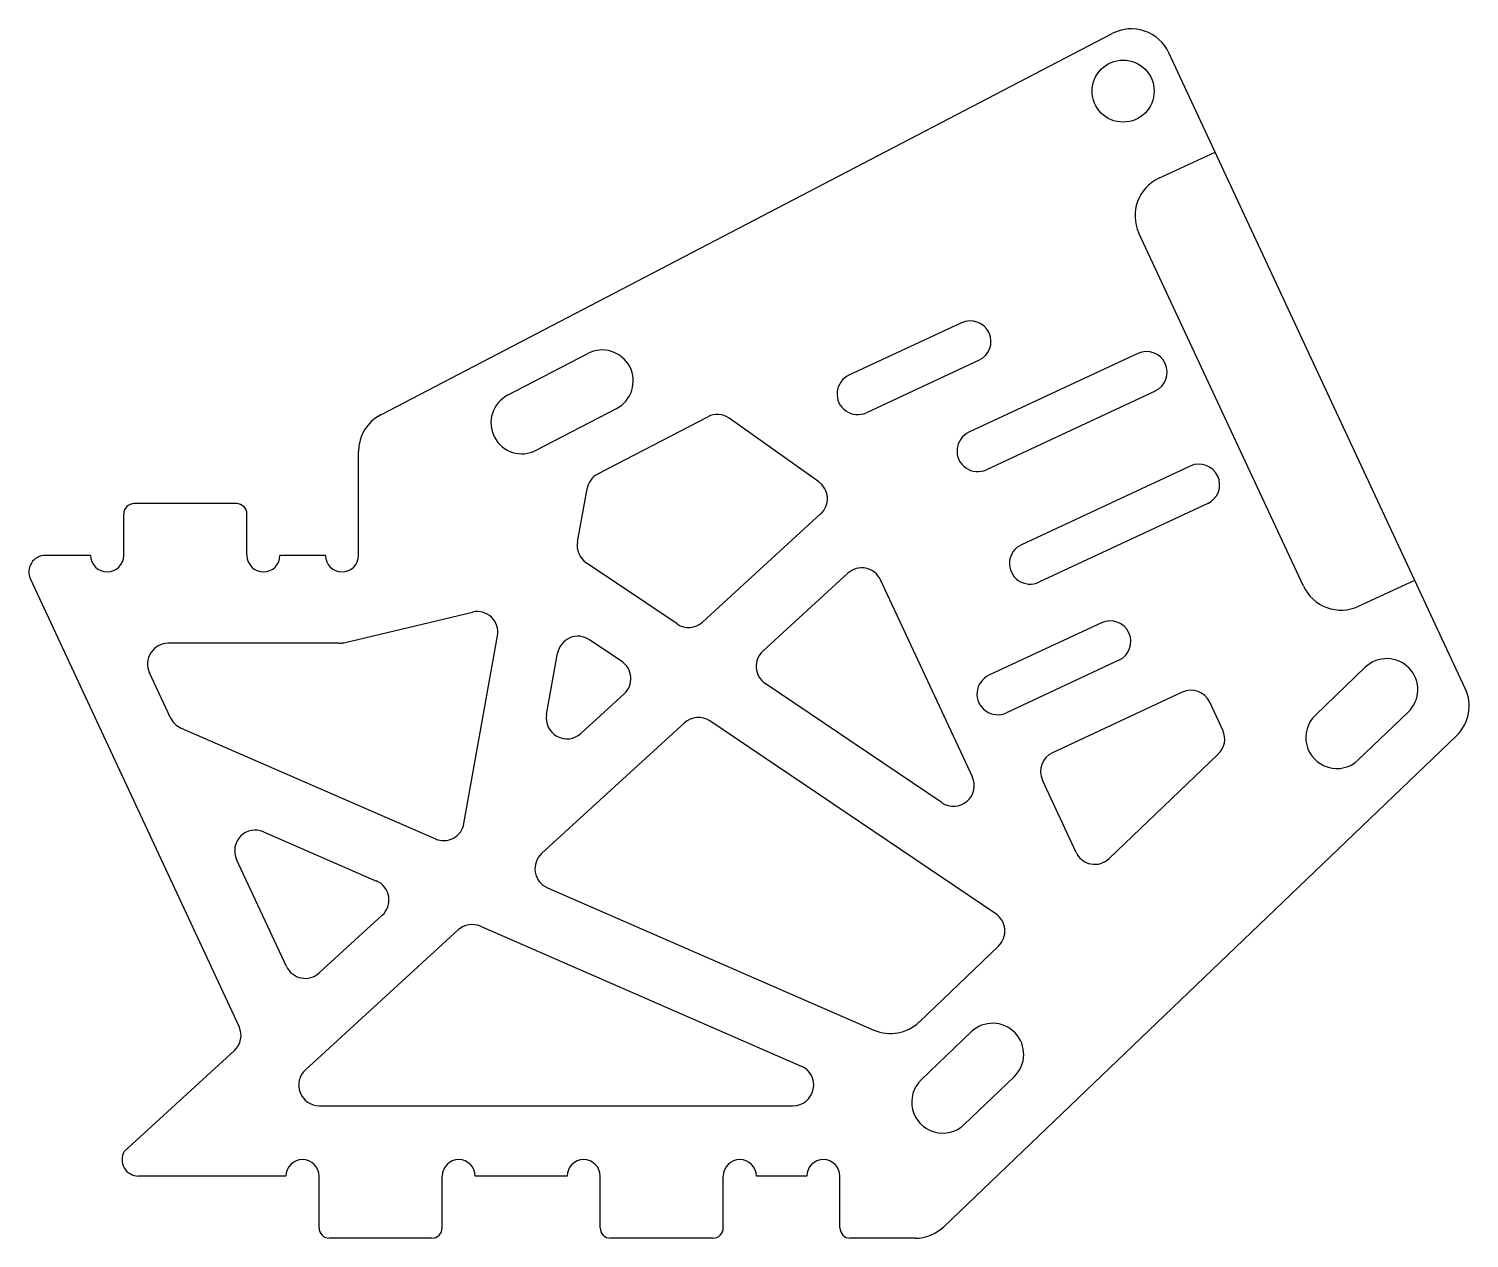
# Model space of a CAD drawing. Header units: millimetres. Extents: x 5 to 74.6, y 5 to 63.4.
import ezdxf

# ---------------------------------------------------------------- set-up
doc = ezdxf.new("R2010")
doc.units = ezdxf.units.MM
doc.layers.add('CUT', color=7, linetype='Continuous')
doc.layers.add('POCKET', color=7, linetype='Continuous')

msp = doc.modelspace()

# ---------------------------------------------------------------- linework, layer by layer
at = {"layer": 'CUT'}
for p, q in [((22.009, 44.797), (57.355, 63.221)), ((74.417, 31.571), (60.092, 62.292)), ((50.072, 49.242), (44.634, 46.707)), ((28.138, 45.738), (32.013, 47.758)), ((50.917, 47.429), (45.479, 44.894)), ((58.589, 47.756), (50.431, 43.954)), ((59.434, 45.943), (51.276, 42.141)), ((29.524, 43.078), (33.399, 45.097)), ((32.496, 41.932), (37.807, 44.7)), ((43.17, 41.551), (38.849, 44.628)), ((20.933, 38), (20.933, 43.023)), ((61.124, 42.318), (52.966, 38.516)), ((31.514, 38.65), (31.974, 41.221)), ((15.038, 40.5), (10.088, 40.5)), ((61.968, 40.505), (53.811, 36.703)), ((9.588, 38), (9.588, 40)), ((15.538, 38), (15.538, 40)), ((37.56, 34.777), (43.265, 39.999)), ((7.988, 38), (5.8, 38)), ((19.333, 38), (17.138, 38)), ((36.325, 34.685), (31.939, 37.645)), ((40.472, 33.375), (44.576, 37.132)), ((15.164, 15.227), (5.075, 36.862)), ((50.595, 27.297), (46.158, 36.816)), ((20.224, 33.777), (26.437, 35.259)), ((26.03, 25.037), (27.654, 34.11)), ((56.834, 34.741), (51.396, 32.206)), ((19.992, 33.75), (11.739, 33.75)), ((33.651, 32.871), (32.094, 33.921)), ((30.021, 30.309), (30.551, 33.269)), ((57.679, 32.928), (52.241, 30.394)), ((11.85, 30.146), (10.832, 32.327)), ((69.585, 32.592), (67.172, 30.281)), ((49.129, 26.046), (40.588, 31.809)), ((60.735, 31.385), (54.465, 28.462)), ((31.68, 29.395), (33.766, 31.305)), ((62.696, 29.545), (62.064, 30.901)), ((51.728, 20.672), (37.913, 29.995)), ((71.66, 30.426), (69.247, 28.115)), ((12.356, 29.652), (24.646, 24.297)), ((29.783, 23.592), (36.679, 29.903)), ((73.988, 29.282), (49.21, 5.555)), ((62.481, 28.4), (57.204, 23.347)), ((55.606, 23.647), (53.981, 27.133)), ((16.347, 24.64), (21.804, 22.262)), ((17.451, 18.134), (15.042, 23.301)), ((30.059, 21.938), (45.842, 15.059)), ((19.033, 17.819), (22.08, 20.608)), ((18.363, 13.14), (25.746, 19.897)), ((26.821, 20.076), (42.328, 13.319)), ((51.86, 19.121), (48.025, 15.448)), ((50.541, 14.97), (48.128, 12.659)), ((9.606, 9.191), (14.933, 14.066)), ((52.616, 12.803), (50.203, 10.492)), ((19.039, 11.402), (41.928, 11.402)), ((17.426, 8), (10.304, 8)), ((19.026, 5.5), (19.026, 8)), ((24.976, 5.5), (24.976, 8)), ((31.01, 8), (26.576, 8)), ((32.61, 5.5), (32.61, 8)), ((38.56, 5.5), (38.56, 8)), ((42.595, 8), (40.16, 8)), ((44.195, 5.5), (44.195, 8)), ((24.476, 5), (19.526, 5)), ((38.06, 5), (33.11, 5)), ((47.827, 5), (44.695, 5))]:
    msp.add_line(p, q, dxfattribs=at)
msp.add_circle((57.881, 60.437), 1.5, dxfattribs=at)
for centre, radius, start, end in [((58.279, 61.447), 2, 25, 117.53087), ((50.494, 48.335), 1, 294.99004, 114.99004), ((32.706, 46.428), 1.5, 297.53087, 117.53087), ((59.011, 46.85), 1, 294.99004, 114.99004), ((45.056, 45.801), 1, 114.99004, 294.99004), ((28.831, 44.408), 1.5, 117.53087, 297.53087), ((22.933, 43.023), 2, 117.53087, 180), ((38.269, 43.813), 1, 54.54587, 117.53087), ((50.854, 43.047), 1, 114.99004, 294.99004), ((32.959, 41.045), 1, 117.53087, 169.8514), ((61.546, 41.411), 1, 294.99004, 114.99004), ((42.59, 40.736), 1, 312.46747, 54.54587), ((10.088, 40), 0.5, 90, 180), ((15.038, 40), 0.5, 0, 90), ((32.498, 38.474), 1, 169.8514, 235.98843), ((53.389, 37.609), 1, 114.99004, 294.99004), ((5.8, 37.2), 0.8, 90, 205), ((8.788, 38), 0.8, 180, 0), ((16.338, 38), 0.8, 180, 0), ((20.133, 38), 0.8, 180, 0), ((45.251, 36.394), 1, 24.99004, 132.46747), ((26.669, 34.286), 1, 349.8514, 103.41478), ((57.257, 33.835), 1, 294.99004, 114.99004), ((36.885, 35.514), 1, 235.98843, 312.46747), ((11.739, 32.75), 1, 90, 205), ((19.992, 34.75), 1, 270, 283.41478), ((31.535, 33.092), 1, 55.98843, 169.8514), ((33.091, 32.042), 1, 312.46747, 55.98843), ((41.147, 32.638), 1, 132.46747, 235.98843), ((70.622, 31.509), 1.5, 313.75813, 133.75813), ((51.819, 31.3), 1, 114.99004, 294.99004), ((61.158, 30.479), 1, 24.99004, 114.99004), ((72.605, 30.726), 2, 313.75813, 25), ((12.756, 30.569), 1, 205, 246.45311), ((31.005, 30.133), 1, 169.8514, 312.46747), ((37.354, 29.166), 1, 55.98843, 132.46747), ((68.209, 29.198), 1.5, 133.75813, 313.75813), ((61.79, 29.123), 1, 313.75813, 24.99004), ((54.887, 27.556), 1, 114.99004, 204.99004), ((49.688, 26.874), 1, 235.98843, 24.99004), ((15.948, 23.724), 1, 66.45311, 205), ((25.045, 25.213), 1, 246.45311, 349.8514), ((30.458, 22.854), 1, 132.46747, 246.45311), ((56.512, 24.069), 1, 204.99004, 313.75813), ((21.405, 21.346), 1, 312.46747, 66.45311), ((51.169, 19.843), 1, 313.75813, 55.98843), ((26.422, 19.159), 1, 66.45311, 132.46747), ((18.357, 18.557), 1, 205, 312.46747), ((46.641, 16.893), 2, 246.45311, 313.75813), ((51.578, 13.886), 1.5, 313.75813, 133.75813), ((14.257, 14.804), 1, 312.46747, 25), ((41.928, 12.402), 1, 270, 66.45311), ((19.039, 12.402), 1, 132.46747, 270), ((49.165, 11.575), 1.5, 133.75813, 313.75813), ((10.304, 8.8), 0.8, 150.73793, 270), ((18.226, 8), 0.8, 0, 180), ((25.776, 8), 0.8, 0, 180), ((31.81, 8), 0.8, 0, 180), ((39.36, 8), 0.8, 0, 180), ((43.395, 8), 0.8, 0, 180), ((19.526, 5.5), 0.5, 180, 270), ((24.476, 5.5), 0.5, 270, 0), ((33.11, 5.5), 0.5, 180, 270), ((38.06, 5.5), 0.5, 270, 0), ((44.695, 5.5), 0.5, 180, 270), ((47.827, 7), 2, 270, 313.75813)]:
    msp.add_arc(centre, radius, start, end, dxfattribs=at)
at = {"layer": 'POCKET'}
for p, q in [((59.611, 56.225), (62.33, 57.493)), ((66.599, 36.508), (58.643, 53.567)), ((69.256, 35.54), (71.975, 36.808))]:
    msp.add_line(p, q, dxfattribs=at)
for centre, start, end in [((60.456, 54.413), 115, 205), ((68.411, 37.353), 205, 295)]:
    msp.add_arc(centre, 2, start, end, dxfattribs=at)

doc.saveas('drawing.dxf')
